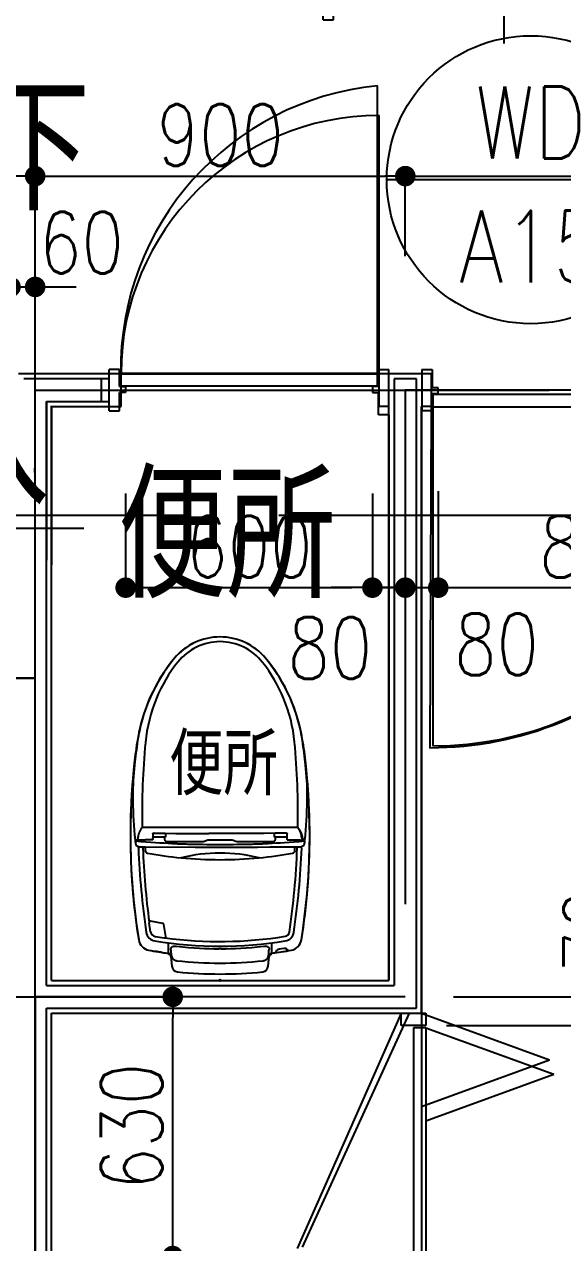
# Model space of a CAD drawing. Header units: millimetres. Extents: x 15495 to 166182, y -39946 to 18307.
# Drawn here: x 98053 to 99362, y -29529 to -26567 of the extents above; entities that cross this region are included whole.
import ezdxf
from ezdxf.enums import TextEntityAlignment as Align

# ---------------------------------------------------------------- set-up
doc = ezdxf.new("R2010")
doc.units = ezdxf.units.MM
doc.header["$LTSCALE"] = 1000
doc.linetypes.add('CENTER', pattern=[2, 1.25, -0.25, 0.25, -0.25])
doc.layers.get('0').update_dxf_attribs({"linetype": 'CONTINUOUS'})
for name, color, linetype in [('DT_ID', 13, 'CONTINUOUS'), ('E_TEXT', 3, 'CONTINUOUS'), ('F_FITT1-100', 5, 'CONTINUOUS'), ('F_FITT1-50', 5, 'CONTINUOUS'), ('TF-A_SANI_KYOUTSU', 60, 'CONTINUOUS'), ('TF-DT_ID-100', 13, 'CONTINUOUS'), ('TF-E_DIM-50', 3, 'CONTINUOUS'), ('TF-E_GRID-100', 1, 'CENTER'), ('TF-E_GRID-50', 1, 'CENTER'), ('TF-E_TEXT-100', 3, 'CONTINUOUS'), ('TF-E_TEXT-50', 3, 'CONTINUOUS'), ('TF-F_FINI1-100', 190, 'CONTINUOUS'), ('TF-F_FINI1-50', 190, 'CONTINUOUS'), ('TF-F_FITT1-100', 5, 'CONTINUOUS'), ('TF-F_FITT1-50', 5, 'CONTINUOUS'), ('TF-H-AREA-50', 1, 'CENTER'), ('TF-H_LINE1-100', 140, 'CONTINUOUS'), ('TF-H_LINE1-50', 140, 'CONTINUOUS'), ('TF-U_LGS-50', 120, 'CONTINUOUS'), ('TOILET_A_SANI-100', 60, 'CONTINUOUS'), ('TOILET_A_SANI-50', 60, 'CONTINUOUS'), ('TOILET_DT_ID', 13, 'CONTINUOUS')]:
    doc.layers.add(name, color=color, linetype=linetype)
doc.styles.add('DIM', font='romans.shx', dxfattribs={"width": 0.8, "bigfont": 'bigfont.shx'})
doc.styles.add('ROOM', font='romans.shx', dxfattribs={"width": 0.8, "bigfont": 'bigfont.shx'})
doc.styles.get("Standard").update_dxf_attribs({"font": 'txt.shx', "bigfont": 'bigfont.shx'})
doc.styles.add('TOILET_STANDARD', font='TXT', dxfattribs={"bigfont": 'BIGFONT'})
doc.dimstyles.new('DIM50_3_3', dxfattribs={"dimscale": 50, "dimtxt": 3, "dimasz": 1, "dimexe": 0, "dimexo": 1, "dimgap": 0.5, "dimtad": 1, "dimdec": 1, "dimdsep": 46, "dimlunit": 6, "dimtxsty": 'DIM', "dimblk1": 'DOT', "dimblk2": 'DOT', "dimsah": 1, "dimcen": 1, "dimclrd": 256, "dimclre": 256, "dimclrt": 256, "dimadec": 0, "dimazin": 0, "dimtfac": 1, "dimtdec": 1, "dimtix": 1, "dimtmove": 2, "dimatfit": 3, "dimldrblk": 'DOT', "dimfxl": 1, "dimtvp": 0.833333, "dimtolj": 1, "dimarcsym": 0})

# ---------------------------------------------------------------- blocks, each defined once
blk = doc.blocks.new('TOILET_TOILET-CES9911B')
at = {"layer": 'TOILET_A_SANI-100', "linetype": 'Continuous'}
for p, q in [((59.14838, 119.469193), (34.39962, 117.164106)), ((34.39962, -117.124864), (59.14838, -119.429952))]:
    blk.add_line(p, q, dxfattribs=at)
blk.add_circle((0, 0), 2, dxfattribs=at)
for centre, radius, start, end in [((352.182804, -1387.159899), 1605.17952, 82.989024, 99.101951), ((103.002481, 168.185621), 30, 99.101951, 169.470038), ((465.353856, -466.913098), 678, 77.66192, 82.989024), ((523.624314, -200.511439), 405.3, 50.199367, 77.66192), ((1007.704424, 0.019621), 950.19857, 169.470038, 172.384579), ((58.452844, 126.936872), 7.5, 275.32115, 352.384579), ((1021.513994, 0.019621), 1006.00814, 174.080186, 180), ((35.790692, 102.228748), 15, 95.32115, 174.080186), ((690.605874, -0.047049), 144.4, 0.026454, 50.186313), ((1021.513994, 0.019621), 1006.00814, 180, 185.919814), ((690.605874, 0.086291), 144.4, 309.813687, 359.973546), ((35.790692, -102.189506), 15, 185.919814, 264.67885), ((523.624314, 200.550681), 405.3, 282.33808, 309.800633), ((58.452844, -126.897631), 7.5, 7.615421, 84.67885), ((1007.704424, 0.019621), 950.19857, 187.615421, 190.529962), ((103.002481, -168.146379), 30, 190.529962, 260.898049), ((352.182804, 1387.199141), 1605.17952, 260.898049, 277.010976), ((465.353856, 466.95234), 678, 277.010976, 282.33808)]:
    blk.add_arc(centre, radius, start, end, dxfattribs=at)
at = {"layer": 'TOILET_A_SANI-100'}
blk.add_point((0, 0), dxfattribs=at)
at = {"layer": 'TOILET_A_SANI-50', "linetype": 'Continuous'}
for p, q in [((477.160955, 213.103913), (477.178625, 213.152693)), ((477.178625, 213.152693), (477.686405, 213.058113)), ((323.453485, 181.977123), (316.042065, 181.977123)), ((323.655065, 181.977123), (323.687205, 187.392503)), ((324.453475, 180.974793), (324.173695, 60.676513)), ((339.063445, 205.508743), (342.895705, 205.834793)), ((341.014615, 203.599703), (340.999995, 203.386743)), ((341.032795, 182.927443), (340.999995, 203.386743)), ((341.000395, 201.869823), (341.000395, 201.869313)), ((341.036065, 182.846713), (341.032795, 182.926693)), ((341.055875, 182.718733), (341.036065, 182.846713)), ((342.465845, 205.611493), (341.779045, 205.082623)), ((344.258345, 206.405753), (345.522455, 206.693473)), ((371.999995, -189.154897), (371.999995, 189.109143)), ((73.501838, 173.625607), (70.821569, 158.52937)), ((106.802565, 158.081033), (103.478855, 135.454093)), ((117.866675, 169.066803), (140.344795, 172.205623)), ((138.505875, 138.924833), (143.714855, 168.717773)), ((344.022255, 163.477123), (346.272835, 163.477123)), ((354.908545, 163.477123), (346.287175, 163.477123)), ((347.988845, 132.477123), (347.988845, 163.477123)), ((356.336565, 163.477123), (354.912205, 163.477123)), ((356.855175, 163.396613), (357.244765, 163.220513)), ((357.244765, 163.220513), (357.586595, 162.955353)), ((358.162345, 161.794143), (358.180785, 161.486383)), ((57.513325, 119.274953), (34.387375, 117.121013)), ((91.204995, 125.726843), (79.542875, 125.772413)), ((83.830005, 125.755663), (83.836605, 125.755833)), ((106.897795, 132.052153), (136.001495, 136.475573)), ((337.540815, 128.652973), (337.551485, 117.246333)), ((347.988845, 135.013963), (343.845905, 134.966953)), ((357.705655, 132.477123), (347.988845, 132.477123)), ((333.062475, 117.246333), (333.048995, 117.017883)), ((337.546355, 82.491153), (337.520605, 57.463093)), ((337.814785, 40.404313), (341.364555, 29.635913)), ((341.466055, 29.003453), (341.466055, -29.049207)), ((324.116925, -0.022877), (324.131245, -30.372047)), ((324.131245, -30.372047), (324.173695, -60.722267)), ((331.111155, -57.508847), (331.186935, -61.597697)), ((337.510285, -42.347437), (337.510285, -42.527557)), ((337.520605, -57.508847), (337.546355, -82.536907)), ((341.364555, -29.681667), (337.814785, -40.450067)), ((331.681795, -82.536907), (331.758145, -85.234627)), ((34.387375, -117.166767), (57.513325, -119.320707)), ((333.048995, -117.063637), (333.062475, -117.292087)), ((337.551485, -117.292087), (337.540815, -128.698727)), ((337.551445, -97.518197), (337.551445, -112.751327)), ((337.551445, -112.751327), (337.551485, -117.292087)), ((65.781995, -126.048727), (65.745095, -125.765767)), ((343.845905, -135.012707), (347.988845, -135.059717)), ((347.988845, -163.522877), (347.988845, -133.522877)), ((348.988845, -132.522877), (357.705655, -132.522877)), ((324.469385, -151.660047), (324.623685, -181.815767)), ((341.017045, -176.522877), (341.432565, -176.522877)), ((341.017045, -195.022877), (341.017045, -176.522877)), ((341.432565, -163.522877), (354.851195, -163.522877)), ((341.432565, -163.522877), (341.432565, -176.522877)), ((354.855265, -163.522877), (356.333255, -163.522877)), ((356.739575, -163.474447), (356.333385, -163.522857)), ((358.141355, -161.965907), (358.009105, -162.387127)), ((358.180785, -161.532147), (358.141355, -161.965907)), ((358.166415, -161.314457), (358.180785, -161.532147)), ((316.042065, -182.022877), (324.586675, -182.022877)), ((324.479415, -182.169487), (323.660765, -182.994737)), ((323.687205, -187.438257), (323.660765, -182.994737)), ((339.063445, -205.554497), (342.894255, -205.879727)), ((340.999995, -195.022877), (340.999995, -203.400367)), ((341.000395, -201.915807), (341.000395, -201.914897)), ((342.524235, -204.879597), (342.527815, -203.392247)), ((344.269655, -206.455237), (345.522455, -206.739227)), ((477.178625, -213.198447), (477.160955, -213.149667))]:
    blk.add_line(p, q, dxfattribs=at)
for points in [[(477.686405, 213.058113), (478.147005, 212.873033), (478.568455, 212.590903), (478.926645, 212.231383)], [(478.926645, 212.231383), (479.202175, 211.805003), (479.380615, 211.353653)], [(321.760785, 198.470893), (322.396795, 198.375843), (322.989165, 198.124483), (323.498635, 197.733473), (323.891445, 197.228713), (324.141575, 196.643673), (324.232445, 196.017093)], [(321.771675, 187.604193), (322.269525, 187.585663), (322.719365, 187.558513), (323.101115, 187.523963), (323.397765, 187.483543), (323.596075, 187.439063), (323.687205, 187.392503)], [(323.687205, 187.392503), (323.699815, 188.590643), (323.722985, 189.748723), (323.756945, 190.876753), (323.801065, 191.944673), (323.855245, 192.932493), (323.918135, 193.819933), (323.988875, 194.583333), (324.065815, 195.212863), (324.146765, 195.688563), (324.232445, 196.017093)], [(324.232445, 196.017093), (324.594155, 197.039463), (324.956915, 198.040083), (325.320735, 199.019083), (325.685595, 199.976043), (326.051495, 200.910493), (326.418435, 201.822593)], [(326.418795, 201.822583), (326.709845, 202.270323), (327.237565, 202.708593), (327.996665, 203.133643), (328.980675, 203.542933), (330.183575, 203.933963), (331.593985, 204.303323), (333.199055, 204.647793), (334.987615, 204.965083), (336.947705, 205.252943), (339.063655, 205.508763)], [(339.063445, 205.508743), (338.006505, 192.309523), (337.041035, 179.777723), (336.168365, 167.932463), (335.384525, 156.716353), (334.688265, 146.099343), (334.072785, 136.018493), (333.529945, 126.391703), (333.062475, 117.246333)], [(341.000395, 201.869313), (341.125395, 201.467573), (341.499165, 201.059573), (342.118645, 200.649203), (342.976635, 200.240563), (344.064045, 199.837573), (345.365915, 199.444923), (346.863985, 199.067333), (348.541775, 198.708003), (350.380535, 198.370213), (352.360005, 198.057613)], [(341.779045, 205.082623), (341.270855, 204.415763), (341.014615, 203.599703)], [(341.432565, 169.477123), (341.432565, 182.124313), (341.228085, 182.354383), (341.150765, 182.470013), (341.093825, 182.592313), (341.055875, 182.718733)], [(344.258345, 206.405753), (343.280225, 206.034543), (342.465845, 205.611493)], [(352.359755, 198.057643), (352.829045, 197.982533), (353.324455, 197.890083), (353.845845, 197.779243), (354.393885, 197.648843), (354.968975, 197.497803), (355.571355, 197.325093), (356.201215, 197.129763), (356.858675, 196.910933), (357.543325, 196.667923), (358.256675, 196.399463), (358.999145, 196.104573), (359.773205, 195.781463), (360.580705, 195.428433), (361.423455, 195.043733), (362.303265, 194.625493), (363.221205, 194.172143), (364.178275, 193.682113), (365.175275, 193.153893)], [(365.175275, 193.153893), (366.212525, 192.586263), (367.291165, 191.977493), (368.411385, 191.326413), (369.573305, 190.631823), (370.778225, 189.892113), (372.022515, 189.109583)], [(70.861575, 154.478353), (70.503595, 152.228813), (70.150855, 149.978553), (69.803375, 147.727573), (69.461135, 145.475893)], [(71.196485, 157.466943), (71.208965, 157.367063), (71.204635, 157.168623), (71.182985, 156.880133), (71.145485, 156.511023), (71.092765, 156.072673), (71.026785, 155.577883), (70.949995, 155.040173), (70.861575, 154.478353)], [(344.022255, 163.477123), (343.574115, 163.494753), (343.130415, 163.552673), (342.691905, 163.650103), (342.256355, 163.811653), (341.821555, 164.082613), (341.475315, 164.383173), (341.475315, 169.477123)], [(356.336565, 163.477103), (356.437885, 163.473933), (356.855175, 163.396613)], [(358.074025, 160.069723), (357.719125, 133.703223), (357.428055, 107.207573), (357.200595, 80.580083), (357.037405, 53.828883), (356.939155, 26.962133)], [(357.586595, 162.955353), (357.861155, 162.617583), (358.056165, 162.224163), (358.162345, 161.794143)], [(358.074025, 160.069723), (358.083485, 160.331723), (358.097805, 160.581943), (358.117775, 160.819593), (358.141085, 161.046983), (358.165895, 161.270083)], [(358.180785, 161.486383), (358.174445, 161.350033), (358.166415, 161.268673)], [(64.023255, 124.677923), (63.885845, 124.247373), (63.712555, 123.801773), (63.500015, 123.345983), (63.242585, 122.880623), (62.932895, 122.406443), (62.570025, 121.934953), (62.151005, 121.473493), (61.682205, 121.037353), (61.169365, 120.636733), (60.627415, 120.284233), (60.074365, 119.988063), (59.521995, 119.748213), (58.988735, 119.564463), (58.474395, 119.428333), (57.981245, 119.333643), (57.513325, 119.274953)], [(60.699935, 118.126513), (64.375855, 118.396983), (68.166705, 118.679123), (72.062815, 118.972263), (76.054875, 119.275743)], [(65.408115, 125.763953), (65.178725, 125.737503), (64.953455, 125.674993), (64.737385, 125.576593), (64.538455, 125.444563), (64.363145, 125.282413), (64.216575, 125.096073), (64.103015, 124.892933), (64.023265, 124.677913)], [(79.542875, 125.772413), (75.623815, 125.783753), (72.125705, 125.789433), (69.174795, 125.788783), (66.896445, 125.780903), (65.408085, 125.764833)], [(67.878345, 140.977123), (67.367495, 137.481503), (66.869495, 133.984143), (66.384345, 130.485063), (65.912025, 126.984213), (65.746135, 125.719613)], [(68.862555, 142.487303), (68.674765, 142.236023), (68.496475, 141.984563), (68.327675, 141.732943), (68.168375, 141.481153), (68.018605, 141.229213), (67.878345, 140.977123)], [(69.461135, 145.475893), (69.372985, 144.920073), (69.285415, 144.384283), (69.196965, 143.886923), (69.112035, 143.444803), (69.033775, 143.072733), (68.964445, 142.783283), (68.907795, 142.586043), (68.862555, 142.487303)], [(76.054865, 119.275843), (77.146355, 119.256333), (78.160185, 119.097863), (79.090675, 118.804193), (79.936605, 118.380003), (80.695425, 117.829403), (81.363825, 117.159803), (81.938115, 116.381023), (82.418265, 115.502973), (82.803315, 114.540603), (83.095895, 113.504903), (83.298415, 112.414563), (83.415875, 111.274003), (83.452535, 110.092823), (83.410735, 108.871113), (83.290515, 107.599353), (83.094095, 106.307113)], [(343.845905, 134.966953), (342.877495, 134.875253), (341.981265, 134.671993), (341.155165, 134.350003), (340.405325, 133.930813), (339.736485, 133.430563), (339.150805, 132.858203), (338.650345, 132.222243), (338.240125, 131.540073), (337.927375, 130.826793), (337.707605, 130.097703), (337.578495, 129.375633), (337.540815, 128.652973)], [(60.699935, 118.126523), (58.784785, 117.799333), (56.907625, 117.196183), (55.133075, 116.330113), (53.490695, 115.216993), (52.008115, 113.877533), (50.715215, 112.337243), (49.636325, 110.625223), (48.790055, 108.773383), (48.188665, 106.814913), (47.859255, 104.795423)], [(83.094075, 106.307123), (81.444165, 91.338003), (80.099645, 76.982863), (79.031045, 63.266223), (78.205035, 50.141053), (77.593625, 37.578053), (77.171785, 25.541423), (76.917035, 13.977153), (76.811425, 2.906613)], [(332.180185, 97.472443), (332.086085, 95.040453), (331.996995, 92.596023), (331.912765, 90.139473), (331.833195, 87.670523), (331.758145, 85.188873), (331.681795, 82.491153)], [(332.821445, 112.705573), (332.706945, 110.050053), (332.594765, 107.441673), (332.484195, 104.880853), (332.377315, 102.366293), (332.276205, 99.896673), (332.180185, 97.472443)], [(333.048995, 117.017883), (333.007795, 116.296583), (332.967985, 115.578103), (332.929685, 114.864183), (332.892645, 114.149713), (332.856555, 113.429593), (332.821445, 112.705573)], [(337.551485, 117.246333), (337.551305, 94.973073), (337.550875, 92.474563), (337.550175, 89.977163), (337.549185, 87.480803), (337.547905, 84.985383), (337.546355, 82.491153)], [(324.173695, 60.676513), (324.131245, 30.326283), (324.116925, -0.022877)], [(331.681795, 82.491153), (331.564835, 78.112783), (331.456925, 73.830503), (331.358155, 69.645693), (331.268255, 65.554233), (331.186935, 61.551973), (331.114305, 57.640303)], [(330.856175, 42.481803), (330.710545, 31.989953), (330.606505, 21.408553), (330.544025, 10.715223), (330.523165, -0.022877), (330.544025, -10.760977), (330.606505, -21.454307), (330.710545, -32.035707), (330.856175, -42.527557)], [(331.114305, 57.640303), (331.065955, 54.968263), (331.021845, 52.472473), (330.978855, 49.976003), (330.936925, 47.478733), (330.896025, 44.980583), (330.856175, 42.481803)], [(337.520605, 57.463093), (337.517455, 54.968883), (337.514875, 52.473463), (337.512865, 49.977103), (337.511435, 47.479703), (337.510565, 44.981183), (337.510285, 42.301683)], [(337.510285, 42.301683), (337.526035, 41.841083), (337.582035, 41.371313), (337.678285, 40.892393), (337.814785, 40.404313)], [(341.364555, 29.635913), (341.395525, 29.532673), (341.420865, 29.428503), (341.440595, 29.323323), (341.454705, 29.217333), (341.463195, 29.110733), (341.466055, 29.003453)], [(76.811425, 2.906613), (76.993635, 2.673023), (77.159665, 2.428763), (77.308495, 2.175623), (77.441975, 1.910553), (77.560275, 1.631123), (77.662705, 1.335143)], [(77.662705, 1.335143), (77.747975, 1.018753), (77.812395, 0.684983)], [(77.812395, 0.684983), (77.853075, 0.336973), (77.866975, -0.022747)], [(358.074025, -160.115477), (357.719125, -133.748977), (357.428055, -107.253327), (357.200595, -80.625837), (357.037405, -53.874637), (356.889105, -13.321237), (356.939155, 26.962133)], [(77.823835, -0.652647), (77.768475, -0.971767), (77.690285, -1.287887), (77.590095, -1.597257), (77.469145, -1.896537), (77.329205, -2.182967), (77.171835, -2.455187), (76.998925, -2.711467), (76.811425, -2.952367)], [(76.811425, -2.952367), (76.917035, -14.022927), (77.171785, -25.587207), (77.593635, -37.623837), (78.205035, -50.186847), (79.031045, -63.312017), (80.099655, -77.028657), (81.444165, -91.383777), (83.094075, -106.352867)], [(77.866955, -0.022747), (77.856355, -0.335577), (77.823835, -0.652647)], [(341.466055, -29.049207), (341.463095, -29.157647), (341.454515, -29.264947), (341.440265, -29.371147), (341.420475, -29.476087), (341.395255, -29.579567), (341.364555, -29.681667)], [(330.856175, -42.527557), (330.896025, -45.026287), (330.936925, -47.524407), (330.978845, -50.021657), (331.021845, -52.518137), (331.065955, -55.013957), (331.111155, -57.508847)], [(337.814785, -40.450067), (337.678215, -40.938667), (337.581945, -41.417757), (337.525965, -41.887347), (337.510285, -42.347437)], [(337.510285, -42.527557), (337.510565, -45.026897), (337.511435, -47.525397), (337.512865, -50.022787), (337.514875, -52.519157), (337.517455, -55.014597), (337.520605, -57.508847)], [(324.173695, -60.722267), (324.244325, -91.093417), (324.342955, -121.425887), (324.469385, -151.660047)], [(331.186935, -61.597697), (331.268255, -65.599927), (331.358155, -69.691367), (331.456925, -73.876167), (331.564835, -78.158477), (331.681795, -82.536907)], [(331.758145, -85.234627), (331.833195, -87.716277), (331.912765, -90.185227), (331.996995, -92.641777), (332.086085, -95.086207), (332.180185, -97.518197)], [(337.546355, -82.536907), (337.547905, -85.031137), (337.549185, -87.526557), (337.550175, -90.022917), (337.550875, -92.520317), (337.551305, -95.018827), (337.551445, -97.518197)], [(47.859255, -104.841177), (48.188665, -106.860667), (48.790055, -108.819137), (49.636325, -110.670977), (50.715215, -112.382997), (52.008115, -113.923287), (53.490695, -115.262747), (55.133075, -116.375867), (56.907625, -117.241937), (58.784785, -117.845087), (60.699935, -118.172277)], [(60.699935, -118.172267), (64.375905, -118.442737), (68.166765, -118.724887), (72.062865, -119.018027), (76.054875, -119.321497)], [(83.094075, -106.352867), (83.290175, -107.642587), (83.410455, -108.912317), (83.452485, -110.132317), (83.416315, -111.312867), (83.299265, -112.454097), (83.096955, -113.545887), (82.804375, -114.583187), (82.419055, -115.547017), (81.938615, -116.426047), (81.363935, -117.205437), (80.694985, -117.875577), (79.935765, -118.426287), (79.090055, -118.850217), (78.160015, -119.143677), (77.146315, -119.302077), (76.054865, -119.321607)], [(332.180185, -97.518197), (332.276875, -99.958377), (332.378395, -102.437827), (332.485455, -104.956357), (332.595935, -107.514537), (332.707695, -110.112917), (332.821445, -112.751327)], [(332.821445, -112.751327), (332.856555, -113.475347), (332.892645, -114.195467), (332.929685, -114.909937), (332.967985, -115.623857), (333.007795, -116.342337), (333.048995, -117.063637)], [(333.062475, -117.292087), (333.529945, -126.437397), (334.072775, -136.064137), (334.688255, -146.144907), (335.384505, -156.761867), (336.168345, -167.978017), (337.041025, -179.823347), (338.006495, -192.355217), (339.063445, -205.554497)], [(57.513325, -119.320707), (57.970805, -119.377757), (58.450665, -119.468747), (58.948935, -119.598277), (59.464675, -119.772037), (59.997745, -119.997357), (60.535485, -120.276567), (61.070035, -120.612807), (61.584735, -121.001327), (62.067875, -121.436337), (62.505885, -121.904907), (62.888115, -122.389667), (63.214685, -122.880297), (63.483815, -123.360027), (63.704505, -123.828707), (63.882975, -124.284997), (64.023255, -124.723677)], [(64.023265, -124.723667), (64.103015, -124.938687), (64.216575, -125.141827), (64.363145, -125.328167), (64.538455, -125.490317), (64.737385, -125.622347), (64.953455, -125.720747), (65.178725, -125.783257), (65.408115, -125.809707)], [(65.408085, -125.810587), (66.888545, -125.826617), (69.163425, -125.834517), (72.134505, -125.835177), (75.660765, -125.829417), (79.577815, -125.818047), (91.204985, -125.772567)], [(66.596035, -132.069257), (66.184265, -129.059657), (65.781995, -126.048727)], [(337.540815, -128.698727), (337.578355, -129.425357), (337.709885, -130.153467), (337.935245, -130.892237), (338.254855, -131.614137), (338.668915, -132.297087), (339.177865, -132.933907), (339.786345, -133.516677), (340.481815, -134.025527), (341.263685, -134.441767), (342.100715, -134.753897), (342.957515, -134.941997), (343.845905, -135.012707)], [(348.988845, -132.522877), (348.734605, -132.555787), (348.485365, -132.658867), (348.267765, -132.830027), (348.102175, -133.060477), (348.006255, -133.337147), (347.988855, -133.522877)], [(358.009105, -162.387127), (357.790265, -162.766427), (357.495505, -163.084687), (357.138275, -163.325767), (356.739575, -163.474447)], [(358.097805, -160.627687), (358.083485, -160.377477), (358.074025, -160.115477)], [(358.165895, -161.315867), (358.141085, -161.092737), (358.117775, -160.865347), (358.097805, -160.627687)], [(321.760785, -198.516377), (322.396755, -198.421337), (322.989095, -198.170017), (323.498545, -197.779057), (323.891365, -197.274357), (324.141525, -196.689377), (324.232445, -196.062847)], [(321.771865, -187.650017), (322.269755, -187.631477), (322.719605, -187.604327), (323.101345, -187.569757), (323.397955, -187.529327), (323.596185, -187.484827), (323.687205, -187.438257)], [(324.232445, -196.062847), (324.146765, -195.734317), (324.065815, -195.258617), (323.988875, -194.629087), (323.918135, -193.865687), (323.855245, -192.978247), (323.801065, -191.990427), (323.756945, -190.922507), (323.722985, -189.794477), (323.699815, -188.636397), (323.687205, -187.438257)], [(326.418435, -201.868347), (326.051495, -200.956247), (325.685595, -200.021797), (325.320735, -199.064837), (324.956915, -198.085837), (324.594155, -197.085217), (324.232445, -196.062847)], [(324.479385, -182.169467), (324.522145, -182.120247), (324.558115, -182.065817), (324.586675, -182.007107), (324.607335, -181.945127), (324.619725, -181.880937), (324.623645, -181.815627)], [(339.063655, -205.554517), (336.947705, -205.298697), (334.987615, -205.010837), (333.199055, -204.693547), (331.593985, -204.349077), (330.183575, -203.979717), (328.980685, -203.588687), (327.996665, -203.179397), (327.237565, -202.754347), (326.709845, -202.316077), (326.418795, -201.868337)], [(341.000395, -201.915067), (341.125395, -201.513327), (341.499165, -201.105327), (342.118645, -200.694957), (342.976635, -200.286317), (344.064045, -199.883327)], [(341.001535, -203.455007), (341.014835, -203.647307), (341.272445, -204.464497), (341.782505, -205.131747), (342.471475, -205.660737)], [(342.471475, -205.660737), (343.288545, -206.083957), (344.269655, -206.455237)], [(342.527805, -203.392237), (342.646365, -202.975457), (342.998335, -202.552947), (343.580815, -202.128267), (344.387115, -201.705817), (345.408775, -201.289677), (346.631725, -200.884667), (348.038825, -200.495637), (349.614565, -200.125887), (351.341295, -199.778907), (353.200015, -199.457987)], [(344.064045, -199.883327), (345.365915, -199.490677), (346.863985, -199.113087), (348.541775, -198.753757), (350.380535, -198.415967), (352.360005, -198.103367)], [(352.359755, -198.103397), (352.829045, -198.028287), (353.324455, -197.935837), (353.845845, -197.824997), (354.393885, -197.694597), (354.968975, -197.543557), (355.571355, -197.370847), (356.201215, -197.175517), (356.858675, -196.956687), (357.543325, -196.713677), (358.256675, -196.445217), (358.999145, -196.150327), (359.773205, -195.827217), (360.580705, -195.474187), (361.423455, -195.089487), (362.303265, -194.671247), (363.221205, -194.217897), (364.178275, -193.727867), (365.175275, -193.199647)], [(353.200015, -199.458007), (353.655565, -199.369257), (354.136075, -199.260607), (354.641375, -199.130887), (355.172035, -198.978757), (355.728395, -198.802977), (356.310635, -198.602387), (356.918875, -198.375917), (357.553195, -198.122547), (358.213095, -197.841537), (358.899985, -197.531427), (359.614205, -197.191097), (360.358055, -196.818497), (361.133195, -196.411707), (361.941275, -195.968717), (362.783925, -195.487377), (363.662025, -194.965937), (364.576385, -194.402597), (365.527625, -193.795637)], [(365.175275, -193.199647), (366.212525, -192.632017), (367.291165, -192.023247), (368.411385, -191.372167), (369.573305, -190.677577), (370.778225, -189.937867), (372.022515, -189.155337)], [(365.527625, -193.795637), (366.515845, -193.143677), (367.541945, -192.444757), (368.605865, -191.697557), (369.707445, -190.900717), (370.847535, -190.052417), (372.022515, -189.155337)], [(478.926645, -212.277137), (478.568455, -212.636657), (478.147005, -212.918787), (477.686405, -213.103867), (477.178625, -213.198447)], [(479.380615, -211.399407), (479.202175, -211.850757), (478.926645, -212.277137)]]:
    blk.add_lwpolyline(points, dxfattribs=at)
blk.add_circle((0, 0), 2, dxfattribs=at)
for centre, radius, start, end in [((352.176945, -1387.202397), 1605.17952, 90, 99.101952), ((357.254745, 158.641893), 49.46313, 94.121209, 103.720909), ((352.176945, -1387.202397), 1605.17952, 85.534262, 90), ((461.366775, -1181.858787), 1394, 90.549406, 94.4297), ((448.249995, -465.922827), 678, 83.619182, 90.021127), ((351.751815, -1391.220317), 1608.30483, 81.738862, 83.866195), ((102.996625, 168.143123), 30, 99.101952, 169.470038), ((120.577115, 154.618623), 25, 98.4875, 170.935857), ((392.856765, -1669.969867), 1869.7925, 92.179109, 98.4875), ((396.864845, -1743.674547), 1932.74117, 92.226685, 97.590982), ((316.042065, 174.977123), 7, 90, 169.849544), ((323.453485, 180.977123), 1, 359.866743, 90), ((406.681745, -1616.108987), 1805.55126, 84.548811, 91.100628), ((543.334595, -189.487177), 372.4, 67.424359, 84.627123), ((523.618455, -200.553937), 405.3, 50.199367, 81.597831), ((77.865205, 160.417583), 7.29234, 195.006595, 203.867427), ((1089.920795, -0.022937), 1006.60134, 170.935857, 189.064363), ((119.664545, 156.191723), 13, 97.949332, 171.643497), ((140.759685, 169.234453), 3, 350.082683, 97.949332), ((1293.499995, -0.022877), 1000, 169.849544, 174.557291), ((543.823075, -187.524157), 370.36521, 51.622556, 67.377558), ((1104.059835, -0.048327), 1009.45883, 172.358522, 189.048071), ((106.447005, 135.018093), 3, 171.643497, 278.642148), ((135.550705, 139.441513), 3, 278.642148, 350.082683), ((1021.508135, -0.022877), 1006.00814, 174.080186, 180), ((35.784835, 102.186253), 15, 95.345644, 174.080186), ((983.336315, -0.022977), 941.33107, 173.606757, 186.393203), ((1291.861295, 0.055013), 998.3613, 174.552821, 185.453561), ((-85.961515, -0.022877), 395.51174, 346.124268, 13.875732), ((691.439965, -0.494757), 132.1, 0.204669, 51.452226), ((690.600015, -0.089547), 144.4, 0.026454, 50.186313), ((1021.508135, -0.022877), 1006.00814, 180, 185.919814), ((691.439965, 0.449003), 132.1, 308.017148, 359.795331), ((690.600015, 0.043793), 144.4, 309.813687, 359.973546), ((35.784835, -102.232007), 15, 185.919814, 264.654356), ((1293.499995, -0.022877), 1000, 185.442709, 190.150456), ((523.618455, 200.508183), 405.3, 278.402169, 309.800633), ((543.823075, 187.478403), 370.4, 292.623568, 308.188182), ((80.953298, -123.406755), 16.768119, 211.104816, 243.224952), ((1007.698565, -0.022877), 950.19857, 188.003557, 190.529962), ((72.498471, -140.162595), 2, 19.67575, 63.224952), ((20.006099, -158.932524), 57.747281, 358.808382, 19.67575), ((80.361394, -169.523604), 8.228235, 142.273653, 165.931305), ((102.996623, -168.188877), 30, 190.529962, 260.898049), ((88.82572, -176.250325), 19.039569, 127.536979, 141.848721), ((76.421177, -160.105995), 1.32, 307.536979, 358.808382), ((120.577715, -154.668227), 25, 189.064363, 261.516265), ((119.012635, -156.911777), 12, 189.048071, 261.681416), ((396.631155, 1741.782383), 1930.88289, 261.681416, 267.778579), ((316.042065, -175.022877), 7, 190.150456, 270), ((543.334595, 189.441423), 372.4, 275.5702, 292.57676), ((352.176945, 1387.156643), 1605.17952, 260.898049, 270), ((392.956635, 1671.407513), 1871.27811, 261.516265, 267.819561), ((344.470225, -204.161527), 2.07425, 200.254085, 245.978015), ((355.759355, -170.689867), 37.38977, 251.063829, 266.842657), ((406.681745, 1616.063233), 1805.55126, 268.899372, 275.491888), ((351.751815, 1391.174563), 1608.30483, 276.133805, 278.261138), ((352.176945, 1387.156643), 1605.17952, 270, 274.465738), ((461.366775, 1181.813033), 1394, 265.5703, 269.450594), ((448.249995, 465.877073), 678, 269.978873, 276.380818)]:
    blk.add_arc(centre, radius, start, end, dxfattribs=at)
at = {"layer": 'TOILET_A_SANI-50'}
blk.add_point((0, 0), dxfattribs=at)
at = {"layer": 'TOILET_DT_ID', "style": 'TOILET_STANDARD', "flags": 1}
for tag, p in [('TL品名', (1634.856821, -75.950761)), ('TL品番', (1634.856821, -575.950761)), ('TLメーカー', (1634.854554, -1058.346342)), ('TL取付場所', (1634.854554, -1599.262623)), ('TL便器巾（W）', (1634.854554, -2099.262623)), ('TL便器長さ（L）', (1634.854554, -2599.262623)), ('TL色名', (1634.854554, -3166.846819)), ('TL色番', (1634.854554, -3671.098013)), ('TL価格', (1634.854554, -4141.802391)), ('TL特記事項', (1634.854554, -4646.053585))]:
    blk.add_attdef(tag, p, '', height=250, dxfattribs=at)
blk = doc.blocks.new('TOILET')
at = {"layer": 'TOILET_DT_ID', "linetype": 'Continuous'}
blk.add_blockref('TOILET_TOILET-CES9911B', (0, 0), dxfattribs=at)
blk = doc.blocks.new('WD-A12_100')
at = {"layer": 'F_FITT1-100'}
blk.add_line((0, 0), (-2.9, 830), dxfattribs=at)
blk.add_arc((0, 0), 830, 0, 90.1978, dxfattribs=at)
blk = doc.blocks.new('WD-A22_100')
at = {"layer": 'F_FITT1-100'}
for p, q in [((0, 0), (0, -1920)), ((0, 0), (311.27325, -113.29425)), ((0, -226.5885), (311.27325, -113.29425)), ((0, -1693.4115), (311.27325, -1806.70575)), ((0, -1920), (311.27325, -1806.70575))]:
    blk.add_line(p, q, dxfattribs=at)
blk = doc.blocks.new('TATEGU-KIGOU')
at = {"color": 2}
blk.add_line((350, 0), (-350, 0), dxfattribs=at)
blk.add_circle((0, 0), 350, dxfattribs=at)
at = {"color": 2, "style": 'ROOM', "width": 0.8}
for tag, p in [('建具種別', (0, 51.6)), ('建具番号', (0, -250.1))]:
    blk.add_attdef(tag, text='', height=175, dxfattribs=at).set_placement(p, align=Align.CENTER)
at = {"flags": 1}
for tag, p in [('内法寸法（W）', (-414, -713.8)), ('内法寸法（H）', (-414, -1063.8)), ('階', (-373.6, -1414.3)), ('部屋名', (-373.6, -1786.8)), ('メーカー名', (-373.6, -2148.9)), ('値段', (-373.6, -2498.9)), ('重量', (-373.6, -2848.9)), ('建具形状', (-373.6, -3199)), ('開閉方式', (-373.6, -3549)), ('取付場所', (-373.6, -3899)), ('見込', (-373.6, -4296.3)), ('扉厚', (-373.6, -4646.3)), ('仕上', (-373.6, -4996.3)), ('ガラス', (-373.6, -5346.3)), ('建具金物', (-373.6, -5696.3)), ('枠形状', (-373.6, -6046.3)), ('沓摺形状', (-373.6, -6396.3)), ('特記事項', (-373.6, -6746.3)), ('防火性能', (-373.6, -7096.3))]:
    blk.add_attdef(tag, p, '', height=175, dxfattribs=at)
blk = doc.blocks.new('ROOM')
at = {"layer": 'DT_ID', "flags": 1}
for tag, p in [('室番号', (0, 500)), ('面積', (0, -500)), ('内装制限', (0, -1000)), ('仕上レベル', (0, -1500)), ('スラブレベル', (0, -2000)), ('天井高', (0, -2500)), ('床下地', (0, -3000)), ('床仕上', (0, -3500)), ('巾木高さ', (0, -4000)), ('巾木仕上', (0, -4500)), ('壁下地', (0, -5000)), ('壁仕上', (0, -5500)), ('天井下地', (0, -6000)), ('天井仕上', (0, -6500)), ('見切縁', (0, -7000)), ('備考', (0, -7500))]:
    blk.add_attdef(tag, p, '', height=300, dxfattribs=at)
at = {"layer": 'E_TEXT', "style": 'ROOM', "width": 0.8}
blk.add_attdef('室名', (0, 0), '', height=300, dxfattribs=at)
blk = doc.blocks.new('WD-A15_100')
at = {"layer": 'F_FITT1-100'}
for p, q in [((0, 0), (0, 627.69225)), ((-627.69225, 0), (0, 0))]:
    blk.add_line(p, q, dxfattribs=at)
blk.add_arc((0, 0), 627.69225, 90, 180, dxfattribs=at)
blk = doc.blocks.new('TF-BLOCK_100')
at = {"layer": 'TF-E_GRID-100'}
blk.add_line((30632.81, 6500), (-4082.3, 6500), dxfattribs=at)
at = {"layer": 'TF-F_FINI1-100'}
for p, q in [((6998.73, 6845), (6749.5, 6845)), ((6998.73, 6765), (6998.73, 6845)), ((7626.42, 6765), (7626.42, 6845)), ((7752.58, 6845), (7626.42, 6845)), ((7752.58, 6845), (7752.58, 6765)), ((6829.5, 5370), (6829.5, 6765)), ((6829.5, 6765), (6998.73, 6765)), ((7649.5, 6765), (7626.42, 6765)), ((7649.5, 6765), (7649.5, 5370)), ((7729.5, 5290), (7729.5, 6765)), ((7752.57, 6765), (7729.5, 6765)), ((6789.5, 6605), (6789.5, 6615)), ((6829.5, 5370), (7649.5, 5370)), ((6829.5, 3370), (6829.5, 5290)), ((6829.5, 5290), (7729.5, 5290))]:
    blk.add_line(p, q, dxfattribs=at)
at = {"layer": 'TF-H_LINE1-100', "linetype": 'CENTER', "ltscale": 0.5}
blk.add_line((7699.5, 5290), (6819.5, 3370), dxfattribs=at)
at = {"layer": 'TF-A_SANI_KYOUTSU', "rotation": 90}
blk.add_blockref('TOILET', (7239.5, 5370), dxfattribs=at)
at = {"layer": 'TF-DT_ID-100'}
blk.add_blockref('TATEGU-KIGOU', (7994.94, 7316.51), dxfattribs=at).add_auto_attribs({'建具種別': 'WD', '建具番号': 'A15'})
at = {"layer": 'TF-E_TEXT-100'}
ref = blk.add_blockref('ROOM', (6395.56, 7241.74), dxfattribs=at)
ref.add_attrib('室名', '廊下', (6395.56, 7241.74), dxfattribs={"height": 300, "style": 'ROOM', "width": 0.8})
ref = blk.add_blockref('ROOM', (6297.36, 6526.57), dxfattribs=at)
ref.add_attrib('室名', '物入', (6297.36, 6526.57), dxfattribs={"height": 300, "style": 'ROOM', "width": 0.8})
ref = blk.add_blockref('ROOM', (6991.68, 6300.03), dxfattribs=at)
ref.add_attrib('室名', '便所', (6991.68, 6300.03), dxfattribs={"height": 300, "style": 'ROOM', "width": 0.8})
at = {"layer": 'TF-F_FITT1-100'}
for name, p in [('WD-A15_100', (7626.42, 6845)), ('WD-A22_100', (7729.5, 5290))]:
    blk.add_blockref(name, p, dxfattribs=at)
at = {"layer": 'TF-F_FITT1-100', "yscale": -1}
blk.add_blockref('WD-A12_100', (7752.58, 6765), dxfattribs=at)
blk = doc.blocks.new('WD-A12_50')
at = {"layer": 'F_FITT1-50'}
for p, q in [((-440, 146.9), (-440, -93.1)), ((-880, 90), (-855, 90)), ((-880, 90), (-880, -10)), ((-855, 90), (-855, 45.4)), ((0, 90), (-25, 90)), ((-25, 90), (-25, 45.4)), ((0, 90), (0, -10)), ((-840, 45.4), (-855, 45.4)), ((-855, 31.5), (-855, -10)), ((-855, 31.5), (-840, 31.5)), ((-26.8, 29.7), (-853.1, 29.7)), ((-853.1, 29.7), (-853.1, -0.8)), ((-840, 31.5), (-840, 45.4)), ((-40, 31.5), (-40, 45.4)), ((-40, 45.4), (-25, 45.4)), ((-25, 31.5), (-40, 31.5)), ((-26.8, 29.7), (-26.8, -0.8)), ((-25, 31.5), (-25, -10)), ((-855, -10), (-880, -10)), ((-853.1, -0.8), (-26.8, -0.8)), ((-853.1, -0.8), (-853.1, -824.8)), ((-25, -10), (0, -10))]:
    blk.add_line(p, q, dxfattribs=at)
blk.add_arc((-852.8, 1.2), 826, 269.9767, 359.8636, dxfattribs=at)
blk = doc.blocks.new('DOT')
at = {"color": 0, "linetype": 'ByBlock'}
blk.add_line((-0.5, 0), (-1, 0), dxfattribs=at)
at = {"color": 0, "linetype": 'ByBlock', "const_width": 0.5}
blk.add_lwpolyline([(-0.25, 0, 1), (0.25, 0, 1)], format="xyb", close=True, dxfattribs=at)
blk = doc.blocks.new('*D598')
at = {"layer": 'TF-E_DIM-50', "lineweight": -2}
for p, q in [((99079.6, -29001.4), (99532.4, -29001.4)), ((99532.4, -30811.4), (99532.4, -29051.4)), ((99169.2, -30861.4), (99532.4, -30861.4))]:
    blk.add_line(p, q, dxfattribs=at)
at = {"layer": 'TF-E_DIM-50', "lineweight": -2, "xscale": 50, "yscale": 50, "zscale": 50}
for p, rotation in [((99532.4, -29001.4), 90), ((99532.4, -30861.4), 270)]:
    blk.add_blockref('DOT', p, dxfattribs=dict(at, rotation=rotation))
at = {"layer": 'TF-E_DIM-50', "insert": (99418.1, -29931.4), "char_height": 150, "attachment_point": 5, "rotation": 90, "style": 'DIM'}
blk.add_mtext('\\A1;1,860', dxfattribs=at)
blk = doc.blocks.new('_DOT')
at = {"color": 0, "linetype": 'ByBlock'}
blk.add_line((-0.5, 0), (-1, 0), dxfattribs=at)
at = {"color": 0, "linetype": 'ByBlock', "const_width": 0.5}
blk.add_lwpolyline([(-0.25, 0, 1), (0.25, 0, 1)], format="xyb", close=True, dxfattribs=at)
blk = doc.blocks.new('WD-A22_50')
at = {"layer": 'F_FITT1-50'}
for p, q in [((-49.9985, -30), (-49.9985, 0)), ((-49.9985, 0), (10.0015, 0)), ((10.0015, 0), (10.0015, -30)), ((10.0015, -30), (-49.9985, -30)), ((-19.9985, -35), (-19.9985, -1885)), ((10.0015, -35), (-19.9985, -35)), ((10.0015, -35), (10.0015, -1885)), ((10.0015, -35), (321.27475, -148.29425)), ((10.0015, -261.5885), (321.27475, -148.29425)), ((140.0015, -960), (-119.9985, -960)), ((10.0015, -1658.4115), (321.27475, -1771.70575)), ((10.0015, -1885), (321.27475, -1771.70575)), ((10.0015, -1890), (-49.9985, -1890)), ((-49.9985, -1890), (-49.9985, -1920)), ((10.0015, -1890), (-49.9985, -1890)), ((-49.9985, -1890), (-49.9985, -1920)), ((10.0015, -1885), (-19.9985, -1885)), ((10.0015, -1885), (-19.9985, -1885)), ((10.0015, -1920), (10.0015, -1890)), ((10.0015, -1920), (10.0015, -1890))]:
    blk.add_line(p, q, dxfattribs=at)
blk = doc.blocks.new('*D597')
at = {"layer": 'TF-E_DIM-50', "lineweight": -2}
for p, q in [((97974.5, -28931.4), (98414.1, -28931.4)), ((98414.1, -29511.4), (98414.1, -28981.4)), ((98344.1, -29561.4), (98414.1, -29561.4))]:
    blk.add_line(p, q, dxfattribs=at)
at = {"layer": 'TF-E_DIM-50', "lineweight": -2, "xscale": 50, "yscale": 50, "zscale": 50}
for p, rotation in [((98414.1, -28931.4), 90), ((98414.1, -29561.4), 270)]:
    blk.add_blockref('DOT', p, dxfattribs=dict(at, rotation=rotation))
at = {"layer": 'TF-E_DIM-50', "insert": (98314.1, -29246.4), "char_height": 150, "attachment_point": 5, "rotation": 90, "style": 'DIM'}
blk.add_mtext('\\A1;630', dxfattribs=at)
blk = doc.blocks.new('*D628')
at = {"layer": 'TF-E_DIM-50', "lineweight": -2}
for p, q in [((99532.4, -28881.4), (99532.4, -28831.4)), ((99097, -28931.4), (99532.4, -28931.4)), ((99532.4, -29001.4), (99532.4, -28931.4)), ((99079.6, -29001.4), (99532.4, -29001.4)), ((99532.4, -29051.4), (99532.4, -29101.4))]:
    blk.add_line(p, q, dxfattribs=at)
at = {"layer": 'TF-E_DIM-50', "lineweight": -2, "xscale": 50, "yscale": 50, "zscale": 50}
for p, rotation in [((99532.4, -28931.4), 270), ((99532.4, -29001.4), 90)]:
    blk.add_blockref('DOT', p, dxfattribs=dict(at, rotation=rotation))
at = {"layer": 'TF-E_DIM-50', "insert": (99439.2, -28770.5), "char_height": 150, "attachment_point": 5, "rotation": 90, "style": 'DIM'}
blk.add_mtext('\\A1;70', dxfattribs=at)
blk = doc.blocks.new('*D603')
at = {"layer": 'TF-E_DIM-50', "lineweight": -2}
for p, q in [((98979.6, -27131.1), (98979.6, -26936.1)), ((99029.6, -26936.1), (101339.6, -26936.1)), ((101389.6, -27131.1), (101389.6, -26936.1))]:
    blk.add_line(p, q, dxfattribs=at)
at = {"layer": 'TF-E_DIM-50', "lineweight": -2, "xscale": 50, "yscale": 50, "zscale": 50, "rotation": 180}
blk.add_blockref('DOT', (98979.6, -26936.1), dxfattribs=at)
at = {"layer": 'TF-E_DIM-50', "lineweight": -2, "xscale": 50, "yscale": 50, "zscale": 50}
blk.add_blockref('DOT', (101389.6, -26936.1), dxfattribs=at)
at = {"layer": 'TF-E_DIM-50', "insert": (100184.6, -26821.8), "char_height": 150, "attachment_point": 5, "style": 'DIM'}
blk.add_mtext('\\A1;2,410', dxfattribs=at)
blk = doc.blocks.new('*D602')
at = {"layer": 'TF-E_DIM-50', "lineweight": -2}
for p, q in [((99059.6, -27702.4), (99059.6, -27936.6)), ((99859.6, -27697), (99859.6, -27936.6)), ((99109.6, -27936.6), (99809.6, -27936.6))]:
    blk.add_line(p, q, dxfattribs=at)
at = {"layer": 'TF-E_DIM-50', "lineweight": -2, "xscale": 50, "yscale": 50, "zscale": 50, "rotation": 180}
blk.add_blockref('DOT', (99059.6, -27936.6), dxfattribs=at)
at = {"layer": 'TF-E_DIM-50', "lineweight": -2, "xscale": 50, "yscale": 50, "zscale": 50}
blk.add_blockref('DOT', (99859.6, -27936.6), dxfattribs=at)
at = {"layer": 'TF-E_DIM-50', "insert": (99459.6, -27836.6), "char_height": 150, "attachment_point": 5, "style": 'DIM'}
blk.add_mtext('\\A1;800', dxfattribs=at)
blk = doc.blocks.new('WD-A15_50')
at = {"layer": 'F_FITT1-50'}
for p, q in [((-28, 0.8), (-28, 699.8)), ((-655, 10), (-680, 10)), ((-680, -90), (-680, 10)), ((-655, -31.5), (-655, 10)), ((-652, 0.8), (-652, -29.7)), ((-28, 0.8), (-652, 0.8)), ((-28, -29.7), (-28, 0.8)), ((-25, 10), (0, 10)), ((-25, -31.5), (-25, 10)), ((0, -100), (0, 10)), ((-655, -31.5), (-640, -31.5)), ((-640, -45.4), (-655, -45.4)), ((-655, -90), (-655, -45.4)), ((-652, -29.7), (-28, -29.7)), ((-640, -31.5), (-640, -45.4)), ((-25, -31.5), (-40, -31.5)), ((-40, -31.5), (-40, -45.4)), ((-40, -45.4), (-25, -45.4)), ((-25, -100), (-25, -45.4)), ((-680, -90), (-655, -90)), ((0, -100), (-25, -100))]:
    blk.add_line(p, q, dxfattribs=at)
blk.add_arc((39.8, 11.2), 691.9, 95.6225, 180.8667, dxfattribs=at)
blk = doc.blocks.new('*D633')
at = {"layer": 'TF-E_DIM-50', "lineweight": -2}
for p, q in [((97634.6, -27446.7), (97634.6, -26936.1)), ((97684.6, -26936.1), (98029.6, -26936.1)), ((98079.6, -27451.4), (98079.6, -26936.1))]:
    blk.add_line(p, q, dxfattribs=at)
at = {"layer": 'TF-E_DIM-50', "lineweight": -2, "xscale": 50, "yscale": 50, "zscale": 50, "rotation": 180}
blk.add_blockref('DOT', (97634.6, -26936.1), dxfattribs=at)
at = {"layer": 'TF-E_DIM-50', "lineweight": -2, "xscale": 50, "yscale": 50, "zscale": 50}
blk.add_blockref('DOT', (98079.6, -26936.1), dxfattribs=at)
at = {"layer": 'TF-E_DIM-50', "insert": (97857.1, -26836.1), "char_height": 150, "attachment_point": 5, "style": 'DIM'}
blk.add_mtext('\\A1;445', dxfattribs=at)
blk = doc.blocks.new('*D629')
at = {"layer": 'TF-E_DIM-50', "lineweight": -2}
for p, q in [((98079.6, -27124.9), (98079.6, -26936.1)), ((98129.6, -26936.1), (98929.6, -26936.1)), ((98979.6, -27131.1), (98979.6, -26936.1))]:
    blk.add_line(p, q, dxfattribs=at)
at = {"layer": 'TF-E_DIM-50', "lineweight": -2, "xscale": 50, "yscale": 50, "zscale": 50, "rotation": 180}
blk.add_blockref('DOT', (98079.6, -26936.1), dxfattribs=at)
at = {"layer": 'TF-E_DIM-50', "lineweight": -2, "xscale": 50, "yscale": 50, "zscale": 50}
blk.add_blockref('DOT', (98979.6, -26936.1), dxfattribs=at)
at = {"layer": 'TF-E_DIM-50', "insert": (98529.6, -26836.1), "char_height": 150, "attachment_point": 5, "style": 'DIM'}
blk.add_mtext('\\A1;900', dxfattribs=at)
blk = doc.blocks.new('*D630')
at = {"layer": 'TF-E_DIM-50', "lineweight": -2}
for p, q in [((97969.6, -27205.5), (97919.6, -27205.5)), ((98019.6, -27389.6), (98019.6, -27205.5)), ((98019.6, -27205.5), (98079.6, -27205.5)), ((98079.6, -27508.8), (98079.6, -27205.5)), ((98129.6, -27205.5), (98179.6, -27205.5))]:
    blk.add_line(p, q, dxfattribs=at)
at = {"layer": 'TF-E_DIM-50', "lineweight": -2, "xscale": 50, "yscale": 50, "zscale": 50}
blk.add_blockref('DOT', (98019.6, -27205.5), dxfattribs=at)
at = {"layer": 'TF-E_DIM-50', "lineweight": -2, "xscale": 50, "yscale": 50, "zscale": 50, "rotation": 180}
blk.add_blockref('DOT', (98079.6, -27205.5), dxfattribs=at)
at = {"layer": 'TF-E_DIM-50', "insert": (98192.2, -27097.8), "char_height": 150, "attachment_point": 5, "style": 'DIM'}
blk.add_mtext('\\A1;60', dxfattribs=at)
blk = doc.blocks.new('*D606')
at = {"layer": 'TF-E_DIM-50', "lineweight": -2}
for p, q in [((98899.6, -27707.8), (98899.6, -27936.6)), ((98979.6, -27886.6), (98979.6, -27936.6)), ((98849.6, -27936.6), (98799.6, -27936.6)), ((98899.6, -27936.6), (98979.6, -27936.6)), ((99029.6, -27936.6), (99079.6, -27936.6))]:
    blk.add_line(p, q, dxfattribs=at)
at = {"layer": 'TF-E_DIM-50', "lineweight": -2, "xscale": 50, "yscale": 50, "zscale": 50}
blk.add_blockref('DOT', (98899.6, -27936.6), dxfattribs=at)
at = {"layer": 'TF-E_DIM-50', "lineweight": -2, "xscale": 50, "yscale": 50, "zscale": 50, "rotation": 180}
blk.add_blockref('DOT', (98979.6, -27936.6), dxfattribs=at)
at = {"layer": 'TF-E_DIM-50', "insert": (98796.1, -28083.1), "char_height": 150, "attachment_point": 5, "style": 'DIM'}
blk.add_mtext('\\A1;80', dxfattribs=at)
blk = doc.blocks.new('*D605')
at = {"layer": 'TF-E_DIM-50', "lineweight": -2}
for p, q in [((99059.6, -27702.4), (99059.6, -27936.6)), ((98979.6, -27886.6), (98979.6, -27936.6)), ((98929.6, -27936.6), (98879.6, -27936.6)), ((98979.6, -27936.6), (99059.6, -27936.6)), ((99109.6, -27936.6), (99159.6, -27936.6))]:
    blk.add_line(p, q, dxfattribs=at)
at = {"layer": 'TF-E_DIM-50', "lineweight": -2, "xscale": 50, "yscale": 50, "zscale": 50}
blk.add_blockref('DOT', (98979.6, -27936.6), dxfattribs=at)
at = {"layer": 'TF-E_DIM-50', "lineweight": -2, "xscale": 50, "yscale": 50, "zscale": 50, "rotation": 180}
blk.add_blockref('DOT', (99059.6, -27936.6), dxfattribs=at)
at = {"layer": 'TF-E_DIM-50', "insert": (99201.4, -28074.4), "char_height": 150, "attachment_point": 5, "style": 'DIM'}
blk.add_mtext('\\A1;80', dxfattribs=at)
blk = doc.blocks.new('*D604')
at = {"layer": 'TF-E_DIM-50', "lineweight": -2}
for p, q in [((98299.6, -27707.8), (98299.6, -27936.6)), ((98899.6, -27707.8), (98899.6, -27936.6)), ((98349.6, -27936.6), (98849.6, -27936.6))]:
    blk.add_line(p, q, dxfattribs=at)
at = {"layer": 'TF-E_DIM-50', "lineweight": -2, "xscale": 50, "yscale": 50, "zscale": 50, "rotation": 180}
blk.add_blockref('DOT', (98299.6, -27936.6), dxfattribs=at)
at = {"layer": 'TF-E_DIM-50', "lineweight": -2, "xscale": 50, "yscale": 50, "zscale": 50}
blk.add_blockref('DOT', (98899.6, -27936.6), dxfattribs=at)
at = {"layer": 'TF-E_DIM-50', "insert": (98599.6, -27836.6), "char_height": 150, "attachment_point": 5, "style": 'DIM'}
blk.add_mtext('\\A1;600', dxfattribs=at)
blk = doc.blocks.new('TF-BLOCK_50')
at = {"layer": 'TF-E_GRID-50'}
for p, q in [((31163.65, 6500), (-4082.3, 6500)), ((6269.51, 6469.5), (6908.15, 6469.5))]:
    blk.add_line(p, q, dxfattribs=at)
at = {"layer": 'TF-F_FINI1-50'}
for p, q in [((6970.01, 6845), (6750, 6845)), ((7730, 6845), (7650, 6845)), ((6826.93, 6765), (6970.01, 6765)), ((6830, 5370), (6830, 6765)), ((6830, 6765), (6830, 6380)), ((7730, 5290), (7730, 6765)), ((7650, 6745), (7650, 5370)), ((6790, 6605), (6790, 6615)), ((6830, 5370), (7650, 5370)), ((6830, 3370), (6830, 5290)), ((6830, 5290), (7730, 5290))]:
    blk.add_line(p, q, dxfattribs=at)
at = {"layer": 'TF-H-AREA-50'}
for points in [[(4500.5, 7755), (4500.5, 6805), (6345, 6804.99), (6345, 6105), (6790, 6105), (6790, 6805), (9280, 6805), (9280, 7755), (4500.5, 7755)], [(4790, 6805), (4790, 4700), (6790, 4700), (6790, 6105), (6345, 6105), (6345, 6804.99), (4790, 6804.99)], [(7690, 5330), (6790, 5330), (6790, 3250), (10700, 3250), (10700, 5300), (10100, 5300), (10100, 6805), (7690, 6805), (7690, 5330)]]:
    blk.add_lwpolyline(points, dxfattribs=at)
blk.add_lwpolyline([(6790, 6805), (7690, 6805), (7690, 5330), (6790, 5330)], close=True, dxfattribs=at)
at = {"layer": 'TF-H_LINE1-50', "linetype": 'CENTER', "ltscale": 0.5}
blk.add_line((7680, 5290), (6830, 3370), dxfattribs=at)
at = {"layer": 'TF-U_LGS-50'}
for p, q in [((6970.01, 6832.5), (6762.5, 6832.5)), ((6951.13, 6777.5), (6951.13, 6832.5)), ((7662.5, 6832.5), (7662.5, 5357.5)), ((7717.5, 6832.5), (7662.5, 6832.5)), ((7717.5, 5302.5), (7717.5, 6832.5)), ((6817.5, 5357.5), (6817.5, 6777.5)), ((6817.5, 6777.5), (6970.01, 6777.5)), ((6817.5, 6777.5), (6817.5, 6392)), ((6817.5, 5357.5), (7662.5, 5357.5)), ((6817.5, 3325), (6817.5, 5302.5)), ((6817.5, 5302.5), (7717.5, 5302.5))]:
    blk.add_line(p, q, dxfattribs=at)
at = {"layer": 'TF-A_SANI_KYOUTSU', "rotation": 90}
blk.add_blockref('TOILET', (7239.5, 5370), dxfattribs=at)
at = {"layer": 'TF-E_TEXT-50'}
ref = blk.add_blockref('ROOM', (7115.84, 5820.23), dxfattribs=dict(at, xscale=0.5, yscale=0.5, zscale=0.5))
ref.add_attrib('室名', '便所', (7115.84, 5820.23), dxfattribs={"height": 150, "style": 'ROOM', "width": 0.8})
at = {"layer": 'TF-F_FITT1-50', "yscale": -1}
blk.add_blockref('WD-A12_50', (8370, 7795), dxfattribs=at)
at = {"layer": 'TF-F_FITT1-50'}
for name, p in [('WD-A15_50', (7650, 6845)), ('WD-A12_50', (8609.99, 6765)), ('WD-A22_50', (7730, 5290))]:
    blk.add_blockref(name, p, dxfattribs=at)
at = {"layer": 'TF-E_DIM-50'}
for base, p1, p2, picture, middle in [((6790, 7325.29), (6345, 6764.65), (6790, 6759.98), '*D633', (6567.5, 7425.29)), ((7690, 7325.29), (6790, 7086.49), (7690, 7080.28), '*D629', (7240, 7425.29)), ((10100, 7325.29), (7690, 7080.28), (10100, 7080.28), '*D603', (8895, 7439.58)), ((8569.99, 6324.8), (7769.99, 6608.97), (8569.99, 6614.35), '*D602', (8169.99, 6424.8)), ((7610.01, 6324.8), (7010.01, 6603.58), (7610.01, 6603.58), '*D604', (7310.01, 6424.8))]:
    dim = blk.add_linear_dim(base=base, p1=p1, p2=p2, dimstyle='DIM50_3_3', dxfattribs=at)
    dim.commit()
    dim.dimension.update_dxf_attribs({"geometry": picture, "text_midpoint": middle, "insert": (-91289.59, 34261.4)})
for base, p1, p2, picture, middle in [((6790, 7055.92), (6730, 6821.83), (6790, 6702.61), '*D630', (6902.64, 7163.57)), ((7769.99, 6324.8), (7690, 6324.8), (7769.99, 6608.97), '*D605', (7911.77, 6187.01)), ((7690, 6324.8), (7610.01, 6603.58), (7690, 6324.8), '*D606', (7506.56, 6178.29))]:
    dim = blk.add_linear_dim(base=base, p1=p1, p2=p2, dimstyle='DIM50_3_3', dxfattribs=at)
    dim.commit()
    dim.dimension.update_dxf_attribs({"geometry": picture, "text_midpoint": middle, "dimtype": 128, "insert": (-91289.59, 34261.4)})
dim = blk.add_linear_dim(base=(8242.76, 5330), p1=(7740, 5260), p2=(7757.45, 5330), angle=90, dimstyle='DIM50_3_3', dxfattribs=at)
dim.commit()
dim.dimension.update_dxf_attribs({"geometry": '*D628', "text_midpoint": (8149.62, 5490.89), "dimtype": 128, "insert": (-91289.59, 34261.4)})
for base, p1, p2, picture, middle in [((7124.48, 5330), (7004.52, 4700), (6634.93, 5330), '*D597', (7024.48, 5015)), ((8242.76, 5260), (7829.63, 3400), (7740, 5260), '*D598', (8128.48, 4330))]:
    dim = blk.add_linear_dim(base=base, p1=p1, p2=p2, angle=90, dimstyle='DIM50_3_3', dxfattribs=at)
    dim.commit()
    dim.dimension.update_dxf_attribs({"geometry": picture, "text_midpoint": middle, "insert": (-91289.59, 34261.4)})

msp = doc.modelspace()

# ---------------------------------------------------------------- block references
for name in ['TF-BLOCK_100', 'TF-BLOCK_50']:
    msp.add_blockref(name, (91289.6, -34261.4))

doc.saveas('drawing.dxf')
